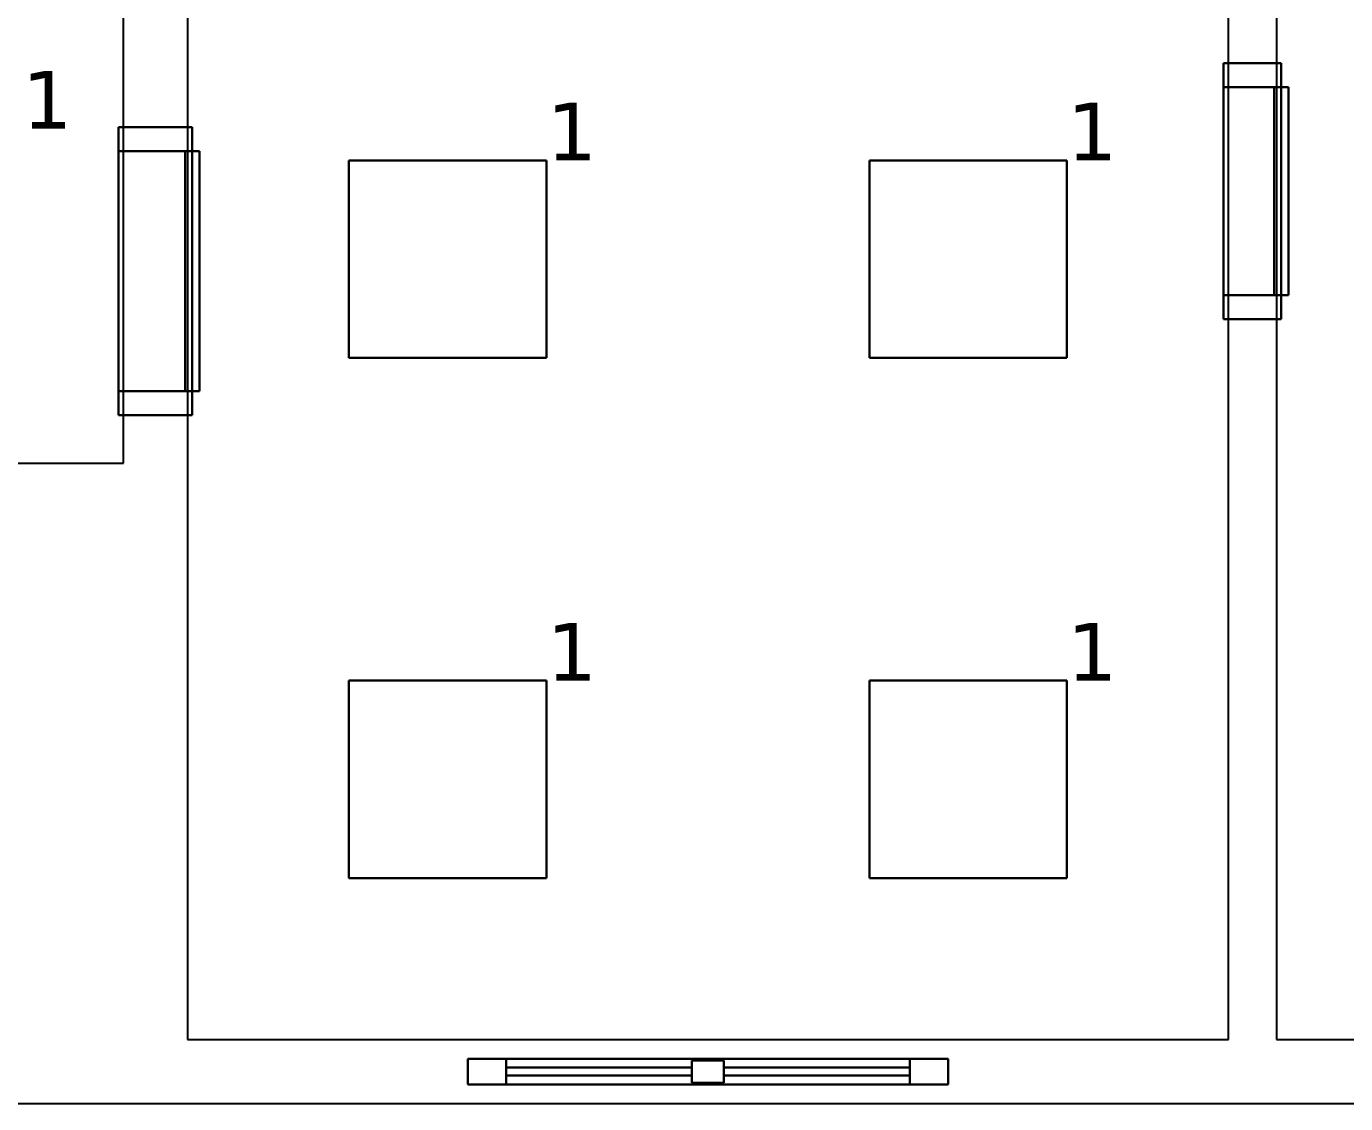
# Model space of a CAD drawing. Header units: inches. Extents: x 0 to 47.1, y -16.6 to 0.5.
# Drawn here: x 9.247 to 13.366, y -7.05 to -3.686 of the extents above; entities that cross this region are included whole.
import ezdxf

# ---------------------------------------------------------------- set-up
doc = ezdxf.new("R2010")
doc.units = ezdxf.units.IN
doc.header["$MEASUREMENT"] = 0
for name, color, linetype, true_color in [('DLX_BLD1_APERT', 7, 'Continuous', 0x969696), ('DLX_BLD1_CALC', 7, 'Continuous', 0xffffff), ('DLX_BLD1_CONT', 7, 'Continuous', 0x969696), ('DLX_BLD1_LUM', 7, 'Continuous', 0x55aa00), ('DLX_BLD1_LUMKEY_IDX', 7, 'Continuous', 0x969696)]:
    doc.layers.add(name, color=color, linetype=linetype, true_color=true_color)
doc.styles.add('TableTextStyle', font='')
doc.styles.get('TableTextStyle').set_extended_font_data('VERDANA.TTF')

msp = doc.modelspace()

# ---------------------------------------------------------------- linework, layer by layer
at = {"layer": 'DLX_BLD1_APERT'}
for points in [[(13.165, -3.8, 0), (12.985, -3.8, 0)], [(12.985, -3.8, 0), (12.985, -4.6, 0)], [(13.165, -3.8, 0), (12.985, -3.8, 0)], [(12.985, -3.8, 0), (12.985, -3.8, 0)], [(12.985, -3.8, 0), (13.165, -3.8, 0)], [(12.985, -3.875, 0), (12.985, -3.8, 0)], [(12.985, -3.8, 0), (13.165, -3.8, 0)], [(12.985, -4.6, 0), (12.985, -3.8, 0)], [(12.985, -3.8, 0), (12.985, -3.8, 0)], [(12.985, -3.8, 0), (12.985, -3.875, 0)], [(13.165, -4.6, 0), (13.165, -3.8, 0)], [(13.165, -3.8, 0), (13.165, -3.8, 0)], [(13.165, -3.8, 0), (13.165, -3.875, 0)], [(13.165, -3.875, 0), (13.165, -3.8, 0)], [(13.165, -3.8, 0), (13.165, -3.8, 0)], [(13.165, -3.8, 0), (13.165, -4.6, 0)], [(13.1425, -3.875, 0), (12.985, -3.875, 0)], [(12.985, -3.875, 0), (12.985, -3.875, 0)], [(12.985, -3.875, 0), (12.985, -4.525, 0)], [(12.985, -4.525, 0), (12.985, -3.875, 0)], [(12.985, -3.875, 0), (13.1425, -3.875, 0)], [(13.1425, -3.875, 0), (12.985, -3.875, 0)], [(12.985, -3.875, 0), (12.985, -3.875, 0)], [(12.985, -3.875, 0), (13.1425, -3.875, 0)], [(13.165, -3.875, 0), (13.1425, -3.875, 0)], [(13.1425, -3.875, 0), (13.1425, -4.525, 0)], [(13.1425, -3.875, 0), (13.1425, -3.875, 0)], [(13.1425, -4.525, 0), (13.1425, -3.875, 0)], [(13.1425, -3.875, 0), (13.165, -3.875, 0)], [(13.1425, -3.875, 0), (13.1425, -3.875, 0)], [(13.1425, -3.875, 0), (13.165, -3.875, 0)], [(13.165, -3.875, 0), (13.1425, -3.875, 0)], [(13.1425, -4.525, 0), (13.1425, -3.875, 0)], [(13.1425, -3.875, 0), (13.165, -3.875, 0)], [(13.1425, -4.525, 0), (13.1425, -3.875, 0)], [(13.1425, -3.875, 0), (13.1425, -3.875, 0)], [(13.1425, -3.875, 0), (13.1425, -4.525, 0)], [(13.165, -3.875, 0), (13.1425, -3.875, 0)], [(13.1425, -3.875, 0), (13.1425, -4.525, 0)], [(13.165, -3.875, 0), (13.1425, -3.875, 0)], [(13.1425, -3.875, 0), (13.1425, -3.875, 0)], [(13.1425, -3.875, 0), (13.165, -3.875, 0)], [(13.165, -4.525, 0), (13.165, -3.875, 0)], [(13.165, -3.875, 0), (13.165, -3.875, 0)], [(13.165, -3.875, 0), (13.165, -4.525, 0)], [(13.165, -3.875, 0), (13.165, -3.875, 0)], [(13.165, -3.875, 0), (13.165, -4.525, 0)], [(13.1875, -3.875, 0), (13.165, -3.875, 0)], [(13.165, -3.875, 0), (13.165, -3.875, 0)], [(13.165, -3.875, 0), (13.1875, -3.875, 0)], [(13.1875, -3.875, 0), (13.165, -3.875, 0)], [(13.165, -3.875, 0), (13.1875, -3.875, 0)], [(13.165, -4.525, 0), (13.165, -3.875, 0)], [(13.165, -3.875, 0), (13.165, -3.875, 0)], [(13.1875, -4.525, 0), (13.1875, -3.875, 0)], [(13.1875, -4.525, 0), (13.1875, -3.875, 0)], [(13.1875, -3.875, 0), (13.1875, -3.875, 0)], [(13.1875, -3.875, 0), (13.1875, -4.525, 0)], [(13.1875, -3.875, 0), (13.1875, -3.875, 0)], [(13.1875, -3.875, 0), (13.1875, -4.525, 0)], [(9.765, -4, 0), (9.535, -4, 0)], [(9.535, -4, 0), (9.535, -4.9, 0)], [(9.765, -4, 0), (9.535, -4, 0)], [(9.535, -4, 0), (9.535, -4, 0)], [(9.535, -4, 0), (9.765, -4, 0)], [(9.535, -4.075, 0), (9.535, -4, 0)], [(9.535, -4, 0), (9.765, -4, 0)], [(9.535, -4.9, 0), (9.535, -4, 0)], [(9.535, -4, 0), (9.535, -4, 0)], [(9.535, -4, 0), (9.535, -4.075, 0)], [(9.765, -4.9, 0), (9.765, -4, 0)], [(9.765, -4, 0), (9.765, -4, 0)], [(9.765, -4, 0), (9.765, -4.075, 0)], [(9.765, -4.075, 0), (9.765, -4, 0)], [(9.765, -4, 0), (9.765, -4, 0)], [(9.765, -4, 0), (9.765, -4.9, 0)], [(9.7425, -4.075, 0), (9.535, -4.075, 0)], [(9.535, -4.075, 0), (9.535, -4.075, 0)], [(9.535, -4.075, 0), (9.535, -4.825, 0)], [(9.535, -4.825, 0), (9.535, -4.075, 0)], [(9.535, -4.075, 0), (9.7425, -4.075, 0)], [(9.7425, -4.075, 0), (9.535, -4.075, 0)], [(9.535, -4.075, 0), (9.535, -4.075, 0)], [(9.535, -4.075, 0), (9.7425, -4.075, 0)], [(9.765, -4.075, 0), (9.7425, -4.075, 0)], [(9.7425, -4.075, 0), (9.7425, -4.825, 0)], [(9.7425, -4.075, 0), (9.7425, -4.075, 0)], [(9.7425, -4.825, 0), (9.7425, -4.075, 0)], [(9.7425, -4.075, 0), (9.765, -4.075, 0)], [(9.7425, -4.075, 0), (9.7425, -4.075, 0)], [(9.7425, -4.075, 0), (9.765, -4.075, 0)], [(9.765, -4.075, 0), (9.7425, -4.075, 0)], [(9.7425, -4.825, 0), (9.7425, -4.075, 0)], [(9.7425, -4.075, 0), (9.7425, -4.075, 0)], [(9.7425, -4.075, 0), (9.7425, -4.825, 0)], [(9.7425, -4.825, 0), (9.7425, -4.075, 0)], [(9.7425, -4.075, 0), (9.765, -4.075, 0)], [(9.765, -4.075, 0), (9.7425, -4.075, 0)], [(9.7425, -4.075, 0), (9.7425, -4.825, 0)], [(9.765, -4.075, 0), (9.7425, -4.075, 0)], [(9.7425, -4.075, 0), (9.7425, -4.075, 0)], [(9.7425, -4.075, 0), (9.765, -4.075, 0)], [(9.765, -4.825, 0), (9.765, -4.075, 0)], [(9.765, -4.075, 0), (9.765, -4.075, 0)], [(9.765, -4.075, 0), (9.765, -4.825, 0)], [(9.765, -4.075, 0), (9.765, -4.075, 0)], [(9.765, -4.075, 0), (9.7875, -4.075, 0)], [(9.765, -4.075, 0), (9.765, -4.075, 0)], [(9.765, -4.075, 0), (9.7875, -4.075, 0)], [(9.7875, -4.075, 0), (9.765, -4.075, 0)], [(9.765, -4.075, 0), (9.765, -4.825, 0)], [(9.7875, -4.075, 0), (9.765, -4.075, 0)], [(9.765, -4.825, 0), (9.765, -4.075, 0)], [(9.765, -4.075, 0), (9.765, -4.075, 0)], [(9.7875, -4.075, 0), (9.7875, -4.825, 0)], [(9.7875, -4.825, 0), (9.7875, -4.075, 0)], [(9.7875, -4.075, 0), (9.7875, -4.075, 0)], [(9.7875, -4.075, 0), (9.7875, -4.825, 0)], [(9.7875, -4.075, 0), (9.7875, -4.075, 0)], [(9.7875, -4.825, 0), (9.7875, -4.075, 0)], [(12.985, -4.525, 0), (13.1425, -4.525, 0)], [(12.985, -4.6, 0), (12.985, -4.525, 0)], [(12.985, -4.525, 0), (12.985, -4.525, 0)], [(12.985, -4.525, 0), (12.985, -4.6, 0)], [(13.1425, -4.525, 0), (12.985, -4.525, 0)], [(13.1425, -4.525, 0), (12.985, -4.525, 0)], [(12.985, -4.525, 0), (12.985, -4.525, 0)], [(12.985, -4.525, 0), (13.1425, -4.525, 0)], [(13.1425, -4.525, 0), (13.165, -4.525, 0)], [(13.1425, -4.525, 0), (13.1425, -4.525, 0)], [(13.165, -4.525, 0), (13.1425, -4.525, 0)], [(13.1425, -4.525, 0), (13.1425, -4.525, 0)], [(13.1425, -4.525, 0), (13.165, -4.525, 0)], [(13.165, -4.525, 0), (13.1425, -4.525, 0)], [(13.165, -4.525, 0), (13.1425, -4.525, 0)], [(13.1425, -4.525, 0), (13.1425, -4.525, 0)], [(13.165, -4.525, 0), (13.1425, -4.525, 0)], [(13.1425, -4.525, 0), (13.1425, -4.525, 0)], [(13.1425, -4.525, 0), (13.165, -4.525, 0)], [(13.1425, -4.525, 0), (13.165, -4.525, 0)], [(13.165, -4.525, 0), (13.165, -4.6, 0)], [(13.165, -4.525, 0), (13.165, -4.525, 0)], [(13.165, -4.6, 0), (13.165, -4.525, 0)], [(13.165, -4.525, 0), (13.165, -4.525, 0)], [(13.165, -4.525, 0), (13.1875, -4.525, 0)], [(13.165, -4.525, 0), (13.165, -4.525, 0)], [(13.165, -4.525, 0), (13.1875, -4.525, 0)], [(13.1875, -4.525, 0), (13.165, -4.525, 0)], [(13.1875, -4.525, 0), (13.165, -4.525, 0)], [(13.165, -4.525, 0), (13.165, -4.525, 0)], [(13.1875, -4.525, 0), (13.1875, -4.525, 0)], [(13.1875, -4.525, 0), (13.1875, -4.525, 0)], [(12.985, -4.6, 0), (13.165, -4.6, 0)], [(13.165, -4.6, 0), (12.985, -4.6, 0)], [(12.985, -4.6, 0), (12.985, -4.6, 0)], [(12.985, -4.6, 0), (13.165, -4.6, 0)], [(13.165, -4.6, 0), (12.985, -4.6, 0)], [(12.985, -4.6, 0), (12.985, -4.6, 0)], [(13.165, -4.6, 0), (13.165, -4.6, 0)], [(13.165, -4.6, 0), (13.165, -4.6, 0)], [(9.535, -4.825, 0), (9.7425, -4.825, 0)], [(9.535, -4.9, 0), (9.535, -4.825, 0)], [(9.535, -4.825, 0), (9.535, -4.825, 0)], [(9.535, -4.825, 0), (9.535, -4.9, 0)], [(9.7425, -4.825, 0), (9.535, -4.825, 0)], [(9.7425, -4.825, 0), (9.535, -4.825, 0)], [(9.535, -4.825, 0), (9.535, -4.825, 0)], [(9.535, -4.825, 0), (9.7425, -4.825, 0)], [(9.7425, -4.825, 0), (9.765, -4.825, 0)], [(9.7425, -4.825, 0), (9.7425, -4.825, 0)], [(9.765, -4.825, 0), (9.7425, -4.825, 0)], [(9.7425, -4.825, 0), (9.7425, -4.825, 0)], [(9.7425, -4.825, 0), (9.765, -4.825, 0)], [(9.765, -4.825, 0), (9.7425, -4.825, 0)], [(9.7425, -4.825, 0), (9.7425, -4.825, 0)], [(9.765, -4.825, 0), (9.7425, -4.825, 0)], [(9.765, -4.825, 0), (9.7425, -4.825, 0)], [(9.7425, -4.825, 0), (9.7425, -4.825, 0)], [(9.7425, -4.825, 0), (9.765, -4.825, 0)], [(9.7425, -4.825, 0), (9.765, -4.825, 0)], [(9.765, -4.825, 0), (9.765, -4.9, 0)], [(9.765, -4.825, 0), (9.765, -4.825, 0)], [(9.765, -4.9, 0), (9.765, -4.825, 0)], [(9.765, -4.825, 0), (9.765, -4.825, 0)], [(9.7875, -4.825, 0), (9.765, -4.825, 0)], [(9.765, -4.825, 0), (9.765, -4.825, 0)], [(9.765, -4.825, 0), (9.7875, -4.825, 0)], [(9.7875, -4.825, 0), (9.765, -4.825, 0)], [(9.765, -4.825, 0), (9.7875, -4.825, 0)], [(9.765, -4.825, 0), (9.765, -4.825, 0)], [(9.7875, -4.825, 0), (9.7875, -4.825, 0)], [(9.7875, -4.825, 0), (9.7875, -4.825, 0)], [(9.535, -4.9, 0), (9.765, -4.9, 0)], [(9.765, -4.9, 0), (9.535, -4.9, 0)], [(9.535, -4.9, 0), (9.535, -4.9, 0)], [(9.535, -4.9, 0), (9.765, -4.9, 0)], [(9.765, -4.9, 0), (9.535, -4.9, 0)], [(9.535, -4.9, 0), (9.535, -4.9, 0)], [(9.765, -4.9, 0), (9.765, -4.9, 0)], [(9.765, -4.9, 0), (9.765, -4.9, 0)], [(12.125, -6.91, 0), (10.625, -6.91, 0)], [(10.625, -6.91, 0), (10.625, -6.99, 0)], [(10.625, -6.91, 0), (10.625, -6.91, 0)], [(10.625, -6.91, 0), (10.625, -6.99, 0)], [(10.625, -6.99, 0), (10.625, -6.91, 0)], [(10.625, -6.91, 0), (12.125, -6.91, 0)], [(10.625, -6.99, 0), (10.625, -6.91, 0)], [(12.125, -6.91, 0), (10.625, -6.91, 0)], [(10.625, -6.91, 0), (10.625, -6.91, 0)], [(10.625, -6.91, 0), (12.125, -6.91, 0)], [(12.005, -6.91, 0), (10.745, -6.91, 0)], [(10.745, -6.91, 0), (10.745, -6.91, 0)], [(10.745, -6.91, 0), (12.005, -6.91, 0)], [(12.005, -6.91, 0), (10.745, -6.91, 0)], [(10.745, -6.91, 0), (10.745, -6.9375, 0)], [(10.745, -6.9375, 0), (10.745, -6.91, 0)], [(10.745, -6.91, 0), (10.745, -6.91, 0)], [(10.745, -6.91, 0), (10.745, -6.9375, 0)], [(10.745, -6.9375, 0), (10.745, -6.91, 0)], [(10.745, -6.91, 0), (12.005, -6.91, 0)], [(11.325, -6.915, 0), (11.425, -6.915, 0)], [(11.325, -6.9375, 0), (11.325, -6.915, 0)], [(11.425, -6.915, 0), (11.325, -6.915, 0)], [(11.325, -6.915, 0), (11.325, -6.9375, 0)], [(11.325, -6.915, 0), (11.425, -6.915, 0)], [(11.325, -6.9375, 0), (11.325, -6.915, 0)], [(11.425, -6.915, 0), (11.325, -6.915, 0)], [(11.325, -6.915, 0), (11.325, -6.9375, 0)], [(11.325, -6.915, 0), (11.325, -6.915, 0)], [(11.325, -6.915, 0), (11.425, -6.915, 0)], [(11.425, -6.915, 0), (11.325, -6.915, 0)], [(11.325, -6.9375, 0), (11.325, -6.915, 0)], [(11.325, -6.915, 0), (11.325, -6.915, 0)], [(11.325, -6.915, 0), (11.325, -6.9375, 0)], [(11.325, -6.915, 0), (11.325, -6.9375, 0)], [(11.425, -6.915, 0), (11.325, -6.915, 0)], [(11.325, -6.9375, 0), (11.325, -6.915, 0)], [(11.325, -6.915, 0), (11.425, -6.915, 0)], [(11.425, -6.915, 0), (11.425, -6.9375, 0)], [(11.425, -6.9375, 0), (11.425, -6.915, 0)], [(11.425, -6.915, 0), (11.425, -6.9375, 0)], [(11.425, -6.9375, 0), (11.425, -6.915, 0)], [(11.425, -6.9375, 0), (11.425, -6.915, 0)], [(11.425, -6.915, 0), (11.425, -6.915, 0)], [(11.425, -6.915, 0), (11.425, -6.9375, 0)], [(11.425, -6.915, 0), (11.425, -6.915, 0)], [(11.425, -6.9375, 0), (11.425, -6.915, 0)], [(11.425, -6.915, 0), (11.425, -6.9375, 0)], [(12.005, -6.91, 0), (12.005, -6.91, 0)], [(12.005, -6.9375, 0), (12.005, -6.91, 0)], [(12.005, -6.9375, 0), (12.005, -6.91, 0)], [(12.005, -6.91, 0), (12.005, -6.91, 0)], [(12.005, -6.91, 0), (12.005, -6.9375, 0)], [(12.005, -6.91, 0), (12.005, -6.9375, 0)], [(12.125, -6.99, 0), (12.125, -6.91, 0)], [(12.125, -6.91, 0), (12.125, -6.99, 0)], [(12.125, -6.91, 0), (12.125, -6.91, 0)], [(12.125, -6.91, 0), (12.125, -6.99, 0)], [(12.125, -6.99, 0), (12.125, -6.91, 0)], [(12.125, -6.91, 0), (12.125, -6.91, 0)], [(10.745, -6.9375, 0), (11.325, -6.9375, 0)], [(10.745, -6.9625, 0), (10.745, -6.9375, 0)], [(10.745, -6.9375, 0), (11.325, -6.9375, 0)], [(10.745, -6.9375, 0), (10.745, -6.9375, 0)], [(10.745, -6.9625, 0), (10.745, -6.9375, 0)], [(10.745, -6.9375, 0), (10.745, -6.9375, 0)], [(10.745, -6.9375, 0), (10.745, -6.9625, 0)], [(11.325, -6.9375, 0), (10.745, -6.9375, 0)], [(10.745, -6.9375, 0), (10.745, -6.9625, 0)], [(11.325, -6.9375, 0), (10.745, -6.9375, 0)], [(11.325, -6.9375, 0), (10.745, -6.9375, 0)], [(10.745, -6.9375, 0), (10.745, -6.9375, 0)], [(10.745, -6.9375, 0), (11.325, -6.9375, 0)], [(11.325, -6.9375, 0), (10.745, -6.9375, 0)], [(10.745, -6.9375, 0), (10.745, -6.9625, 0)], [(10.745, -6.9375, 0), (10.745, -6.9375, 0)], [(10.745, -6.9375, 0), (10.745, -6.9625, 0)], [(10.745, -6.9625, 0), (10.745, -6.9375, 0)], [(10.745, -6.9375, 0), (11.325, -6.9375, 0)], [(10.745, -6.9625, 0), (10.745, -6.9375, 0)], [(11.325, -6.9375, 0), (11.325, -6.9625, 0)], [(11.325, -6.9625, 0), (11.325, -6.9375, 0)], [(11.325, -6.9625, 0), (11.325, -6.9375, 0)], [(11.325, -6.9375, 0), (11.325, -6.9625, 0)], [(11.325, -6.9375, 0), (11.325, -6.9375, 0)], [(11.325, -6.9625, 0), (11.325, -6.9375, 0)], [(11.325, -6.9375, 0), (11.325, -6.9375, 0)], [(11.325, -6.9375, 0), (11.325, -6.9625, 0)], [(11.325, -6.9375, 0), (11.325, -6.9625, 0)], [(11.325, -6.9625, 0), (11.325, -6.9375, 0)], [(11.325, -6.9375, 0), (11.325, -6.9375, 0)], [(11.325, -6.9375, 0), (11.325, -6.9375, 0)], [(11.325, -6.9375, 0), (11.325, -6.9625, 0)], [(11.325, -6.9625, 0), (11.325, -6.9375, 0)], [(11.325, -6.9625, 0), (11.325, -6.9375, 0)], [(11.325, -6.9375, 0), (11.325, -6.9625, 0)], [(11.425, -6.9375, 0), (12.005, -6.9375, 0)], [(11.425, -6.9625, 0), (11.425, -6.9375, 0)], [(11.425, -6.9375, 0), (12.005, -6.9375, 0)], [(11.425, -6.9375, 0), (11.425, -6.9625, 0)], [(12.005, -6.9375, 0), (11.425, -6.9375, 0)], [(12.005, -6.9375, 0), (11.425, -6.9375, 0)], [(11.425, -6.9375, 0), (11.425, -6.9625, 0)], [(11.425, -6.9625, 0), (11.425, -6.9375, 0)], [(11.425, -6.9375, 0), (11.425, -6.9375, 0)], [(11.425, -6.9625, 0), (11.425, -6.9375, 0)], [(11.425, -6.9375, 0), (11.425, -6.9375, 0)], [(11.425, -6.9375, 0), (11.425, -6.9625, 0)], [(11.425, -6.9625, 0), (11.425, -6.9375, 0)], [(11.425, -6.9375, 0), (11.425, -6.9625, 0)], [(12.005, -6.9375, 0), (11.425, -6.9375, 0)], [(11.425, -6.9375, 0), (11.425, -6.9375, 0)], [(11.425, -6.9375, 0), (12.005, -6.9375, 0)], [(11.425, -6.9375, 0), (11.425, -6.9375, 0)], [(11.425, -6.9375, 0), (11.425, -6.9625, 0)], [(11.425, -6.9625, 0), (11.425, -6.9375, 0)], [(12.005, -6.9375, 0), (11.425, -6.9375, 0)], [(11.425, -6.9375, 0), (11.425, -6.9625, 0)], [(11.425, -6.9375, 0), (12.005, -6.9375, 0)], [(11.425, -6.9625, 0), (11.425, -6.9375, 0)], [(12.005, -6.9625, 0), (12.005, -6.9375, 0)], [(12.005, -6.9375, 0), (12.005, -6.9375, 0)], [(12.005, -6.9375, 0), (12.005, -6.9625, 0)], [(12.005, -6.9375, 0), (12.005, -6.9625, 0)], [(12.005, -6.9375, 0), (12.005, -6.9375, 0)], [(12.005, -6.9625, 0), (12.005, -6.9375, 0)], [(12.005, -6.9375, 0), (12.005, -6.9375, 0)], [(12.005, -6.9625, 0), (12.005, -6.9375, 0)], [(12.005, -6.9375, 0), (12.005, -6.9375, 0)], [(12.005, -6.9375, 0), (12.005, -6.9625, 0)], [(12.005, -6.9625, 0), (12.005, -6.9375, 0)], [(12.005, -6.9375, 0), (12.005, -6.9625, 0)], [(10.625, -6.99, 0), (12.125, -6.99, 0)], [(10.625, -6.99, 0), (10.625, -6.99, 0)], [(12.125, -6.99, 0), (10.625, -6.99, 0)], [(12.125, -6.99, 0), (10.625, -6.99, 0)], [(10.625, -6.99, 0), (10.625, -6.99, 0)], [(10.625, -6.99, 0), (12.125, -6.99, 0)], [(10.745, -6.99, 0), (10.745, -6.9625, 0)], [(10.745, -6.9625, 0), (11.325, -6.9625, 0)], [(10.745, -6.9625, 0), (10.745, -6.9625, 0)], [(10.745, -6.9625, 0), (10.745, -6.99, 0)], [(10.745, -6.99, 0), (10.745, -6.9625, 0)], [(11.325, -6.9625, 0), (10.745, -6.9625, 0)], [(10.745, -6.9625, 0), (10.745, -6.9625, 0)], [(10.745, -6.9625, 0), (11.325, -6.9625, 0)], [(11.325, -6.9625, 0), (10.745, -6.9625, 0)], [(10.745, -6.9625, 0), (10.745, -6.99, 0)], [(11.325, -6.9625, 0), (10.745, -6.9625, 0)], [(10.745, -6.9625, 0), (10.745, -6.9625, 0)], [(10.745, -6.9625, 0), (11.325, -6.9625, 0)], [(10.745, -6.9625, 0), (11.325, -6.9625, 0)], [(10.745, -6.9625, 0), (10.745, -6.9625, 0)], [(11.325, -6.9625, 0), (10.745, -6.9625, 0)], [(12.005, -6.99, 0), (10.745, -6.99, 0)], [(10.745, -6.99, 0), (10.745, -6.99, 0)], [(10.745, -6.99, 0), (12.005, -6.99, 0)], [(12.005, -6.99, 0), (10.745, -6.99, 0)], [(10.745, -6.99, 0), (10.745, -6.99, 0)], [(10.745, -6.99, 0), (12.005, -6.99, 0)], [(11.325, -6.9625, 0), (11.325, -6.985, 0)], [(11.325, -6.985, 0), (11.325, -6.9625, 0)], [(11.325, -6.985, 0), (11.325, -6.9625, 0)], [(11.325, -6.9625, 0), (11.325, -6.985, 0)], [(11.325, -6.9625, 0), (11.325, -6.9625, 0)], [(11.325, -6.9625, 0), (11.325, -6.9625, 0)], [(11.325, -6.9625, 0), (11.325, -6.985, 0)], [(11.325, -6.985, 0), (11.325, -6.9625, 0)], [(11.325, -6.9625, 0), (11.325, -6.985, 0)], [(11.325, -6.985, 0), (11.325, -6.9625, 0)], [(11.325, -6.9625, 0), (11.325, -6.9625, 0)], [(11.325, -6.9625, 0), (11.325, -6.9625, 0)], [(11.325, -6.985, 0), (11.425, -6.985, 0)], [(11.425, -6.985, 0), (11.325, -6.985, 0)], [(11.425, -6.985, 0), (11.325, -6.985, 0)], [(11.325, -6.985, 0), (11.425, -6.985, 0)], [(11.325, -6.985, 0), (11.325, -6.985, 0)], [(11.325, -6.985, 0), (11.325, -6.985, 0)], [(11.325, -6.985, 0), (11.425, -6.985, 0)], [(11.425, -6.985, 0), (11.325, -6.985, 0)], [(11.325, -6.985, 0), (11.425, -6.985, 0)], [(11.425, -6.985, 0), (11.325, -6.985, 0)], [(11.425, -6.985, 0), (11.425, -6.9625, 0)], [(11.425, -6.9625, 0), (12.005, -6.9625, 0)], [(12.005, -6.9625, 0), (11.425, -6.9625, 0)], [(11.425, -6.9625, 0), (12.005, -6.9625, 0)], [(11.425, -6.9625, 0), (11.425, -6.985, 0)], [(12.005, -6.9625, 0), (11.425, -6.9625, 0)], [(11.425, -6.9625, 0), (11.425, -6.985, 0)], [(11.425, -6.985, 0), (11.425, -6.9625, 0)], [(11.425, -6.9625, 0), (11.425, -6.9625, 0)], [(11.425, -6.9625, 0), (11.425, -6.9625, 0)], [(11.425, -6.9625, 0), (11.425, -6.985, 0)], [(11.425, -6.985, 0), (11.425, -6.9625, 0)], [(11.425, -6.985, 0), (11.425, -6.9625, 0)], [(11.425, -6.9625, 0), (11.425, -6.985, 0)], [(11.425, -6.9625, 0), (11.425, -6.9625, 0)], [(12.005, -6.9625, 0), (11.425, -6.9625, 0)], [(11.425, -6.9625, 0), (11.425, -6.9625, 0)], [(11.425, -6.9625, 0), (12.005, -6.9625, 0)], [(11.425, -6.9625, 0), (12.005, -6.9625, 0)], [(12.005, -6.9625, 0), (11.425, -6.9625, 0)], [(11.425, -6.985, 0), (11.425, -6.985, 0)], [(11.425, -6.985, 0), (11.425, -6.985, 0)], [(12.005, -6.9625, 0), (12.005, -6.99, 0)], [(12.005, -6.9625, 0), (12.005, -6.9625, 0)], [(12.005, -6.9625, 0), (12.005, -6.9625, 0)], [(12.005, -6.9625, 0), (12.005, -6.99, 0)], [(12.005, -6.99, 0), (12.005, -6.9625, 0)], [(12.005, -6.99, 0), (12.005, -6.9625, 0)], [(12.005, -6.9625, 0), (12.005, -6.9625, 0)], [(12.005, -6.9625, 0), (12.005, -6.9625, 0)], [(12.005, -6.99, 0), (12.005, -6.99, 0)], [(12.005, -6.99, 0), (12.005, -6.99, 0)], [(12.125, -6.99, 0), (12.125, -6.99, 0)], [(12.125, -6.99, 0), (12.125, -6.99, 0)]]:
    msp.add_polyline3d(points, dxfattribs=at)
at = {"layer": 'DLX_BLD1_CALC'}
for points in [[(9.55, -4, 0), (9.55, -0.2, 0)], [(9.75, -3.6, 0), (9.75, -4, 0)], [(13, -3.8, 0), (13, -3.6, 0)], [(13.15, -3.6, 0), (13.15, -3.8, 0)], [(13, -3.8, 0), (12.985, -3.8, 0)], [(12.985, -3.8, 0), (12.985, -3.875, 0)], [(12.985, -3.875, 0), (12.985, -3.8, 0)], [(12.985, -3.8, 0), (13, -3.8, 0)], [(13, -3.875, 0), (13, -3.8, 0)], [(13.165, -3.8, 0), (13.15, -3.8, 0)], [(13.15, -3.8, 0), (13.15, -4.6, 0)], [(13.15, -3.8, 0), (13.165, -3.8, 0)], [(13.165, -3.875, 0), (13.165, -3.8, 0)], [(13.165, -3.8, 0), (13.165, -3.875, 0)], [(12.985, -3.875, 0), (13, -3.875, 0)], [(13, -3.875, 0), (12.985, -3.875, 0)], [(13, -4.525, 0), (13, -3.875, 0)], [(13.1875, -3.875, 0), (13.165, -3.875, 0)], [(13.165, -3.875, 0), (13.1875, -3.875, 0)], [(13.1875, -4.525, 0), (13.1875, -3.875, 0)], [(13.1875, -3.875, 0), (13.1875, -4.525, 0)], [(9.55, -4, 0), (9.535, -4, 0)], [(9.535, -4, 0), (9.535, -4.075, 0)], [(9.535, -4.075, 0), (9.535, -4, 0)], [(9.535, -4, 0), (9.55, -4, 0)], [(9.55, -4.075, 0), (9.55, -4, 0)], [(9.765, -4, 0), (9.75, -4, 0)], [(9.75, -4, 0), (9.75, -4.9, 0)], [(9.75, -4, 0), (9.765, -4, 0)], [(9.765, -4.075, 0), (9.765, -4, 0)], [(9.765, -4, 0), (9.765, -4.075, 0)], [(9.535, -4.075, 0), (9.55, -4.075, 0)], [(9.55, -4.075, 0), (9.535, -4.075, 0)], [(9.55, -4.825, 0), (9.55, -4.075, 0)], [(9.7875, -4.075, 0), (9.765, -4.075, 0)], [(9.765, -4.075, 0), (9.7875, -4.075, 0)], [(9.7875, -4.825, 0), (9.7875, -4.075, 0)], [(9.7875, -4.075, 0), (9.7875, -4.825, 0)], [(13, -4.525, 0), (12.985, -4.525, 0)], [(12.985, -4.525, 0), (12.985, -4.6, 0)], [(12.985, -4.525, 0), (13, -4.525, 0)], [(12.985, -4.6, 0), (12.985, -4.525, 0)], [(13, -4.6, 0), (13, -4.525, 0)], [(13.165, -4.6, 0), (13.165, -4.525, 0)], [(13.165, -4.525, 0), (13.1875, -4.525, 0)], [(13.1875, -4.525, 0), (13.165, -4.525, 0)], [(13.165, -4.525, 0), (13.165, -4.6, 0)], [(12.985, -4.6, 0), (13, -4.6, 0)], [(13, -4.6, 0), (12.985, -4.6, 0)], [(13, -6.85, 0), (13, -4.6, 0)], [(13.15, -4.6, 0), (13.165, -4.6, 0)], [(13.165, -4.6, 0), (13.15, -4.6, 0)], [(13.15, -4.6, 0), (13.15, -6.85, 0)], [(9.55, -4.825, 0), (9.535, -4.825, 0)], [(9.535, -4.825, 0), (9.535, -4.9, 0)], [(9.535, -4.825, 0), (9.55, -4.825, 0)], [(9.535, -4.9, 0), (9.535, -4.825, 0)], [(9.55, -4.9, 0), (9.55, -4.825, 0)], [(9.765, -4.9, 0), (9.765, -4.825, 0)], [(9.765, -4.825, 0), (9.7875, -4.825, 0)], [(9.7875, -4.825, 0), (9.765, -4.825, 0)], [(9.765, -4.825, 0), (9.765, -4.9, 0)], [(9.535, -4.9, 0), (9.55, -4.9, 0)], [(9.55, -4.9, 0), (9.535, -4.9, 0)], [(9.55, -5.05, 0), (9.55, -4.9, 0)], [(9.75, -4.9, 0), (9.765, -4.9, 0)], [(9.765, -4.9, 0), (9.75, -4.9, 0)], [(9.75, -4.9, 0), (9.75, -6.85, 0)], [(7.05, -5.05, 0), (9.55, -5.05, 0)], [(9.75, -6.85, 0), (13, -6.85, 0)], [(13.15, -6.85, 0), (16.4, -6.85, 0)]]:
    msp.add_polyline3d(points, dxfattribs=at)
at = {"layer": 'DLX_BLD1_CONT'}
for points in [[(9.55, -5.05, 0), (9.55, -0.2, 0)], [(9.75, -3.6, 0), (9.75, -6.85, 0)], [(13, -6.85, 0), (13, -3.6, 0)], [(13.15, -3.6, 0), (13.15, -6.85, 0)], [(7.05, -5.05, 0), (9.55, -5.05, 0)], [(9.75, -6.85, 0), (13, -6.85, 0)], [(13.15, -6.85, 0), (16.4, -6.85, 0)], [(0, -7.05, 0), (16.6, -7.05, 0)]]:
    msp.add_polyline3d(points, dxfattribs=at)
at = {"layer": 'DLX_BLD1_LUM'}
for points in [[(10.254, -4.721, 0), (10.254, -4.104, 0)], [(10.254, -4.104, 0), (10.254, -4.104, 0)], [(10.254, -4.104, 0), (10.254, -4.721, 0)], [(10.254, -4.104, 0), (10.871, -4.104, 0)], [(10.871, -4.104, 0), (10.254, -4.104, 0)], [(10.254, -4.104, 0), (10.254, -4.104, 0)], [(10.254, -4.104, 0), (10.254, -4.721, 0)], [(10.871, -4.104, 0), (10.254, -4.104, 0)], [(10.254, -4.721, 0), (10.254, -4.104, 0)], [(10.254, -4.104, 0), (10.871, -4.104, 0)], [(10.871, -4.104, 0), (10.871, -4.721, 0)], [(10.871, -4.721, 0), (10.871, -4.104, 0)], [(10.871, -4.104, 0), (10.871, -4.104, 0)], [(10.871, -4.104, 0), (10.871, -4.104, 0)], [(10.871, -4.721, 0), (10.871, -4.104, 0)], [(10.871, -4.104, 0), (10.871, -4.721, 0)], [(11.879, -4.721, 0), (11.879, -4.104, 0)], [(11.879, -4.104, 0), (11.879, -4.104, 0)], [(11.879, -4.104, 0), (11.879, -4.721, 0)], [(11.879, -4.104, 0), (12.496, -4.104, 0)], [(12.496, -4.104, 0), (11.879, -4.104, 0)], [(11.879, -4.104, 0), (11.879, -4.104, 0)], [(11.879, -4.104, 0), (11.879, -4.721, 0)], [(12.496, -4.104, 0), (11.879, -4.104, 0)], [(11.879, -4.721, 0), (11.879, -4.104, 0)], [(11.879, -4.104, 0), (12.496, -4.104, 0)], [(12.496, -4.104, 0), (12.496, -4.721, 0)], [(12.496, -4.721, 0), (12.496, -4.104, 0)], [(12.496, -4.104, 0), (12.496, -4.104, 0)], [(12.496, -4.104, 0), (12.496, -4.104, 0)], [(12.496, -4.721, 0), (12.496, -4.104, 0)], [(12.496, -4.104, 0), (12.496, -4.721, 0)], [(10.871, -4.721, 0), (10.254, -4.721, 0)], [(10.254, -4.721, 0), (10.254, -4.721, 0)], [(10.254, -4.721, 0), (10.871, -4.721, 0)], [(10.254, -4.721, 0), (10.254, -4.721, 0)], [(10.254, -4.721, 0), (10.871, -4.721, 0)], [(10.871, -4.721, 0), (10.254, -4.721, 0)], [(10.871, -4.721, 0), (10.871, -4.721, 0)], [(10.871, -4.721, 0), (10.871, -4.721, 0)], [(12.496, -4.721, 0), (11.879, -4.721, 0)], [(11.879, -4.721, 0), (11.879, -4.721, 0)], [(11.879, -4.721, 0), (12.496, -4.721, 0)], [(11.879, -4.721, 0), (11.879, -4.721, 0)], [(11.879, -4.721, 0), (12.496, -4.721, 0)], [(12.496, -4.721, 0), (11.879, -4.721, 0)], [(12.496, -4.721, 0), (12.496, -4.721, 0)], [(12.496, -4.721, 0), (12.496, -4.721, 0)], [(10.254, -6.346, 0), (10.254, -5.729, 0)], [(10.254, -5.729, 0), (10.254, -5.729, 0)], [(10.254, -5.729, 0), (10.254, -6.346, 0)], [(10.254, -5.729, 0), (10.871, -5.729, 0)], [(10.871, -5.729, 0), (10.254, -5.729, 0)], [(10.254, -5.729, 0), (10.254, -5.729, 0)], [(10.254, -5.729, 0), (10.254, -6.346, 0)], [(10.871, -5.729, 0), (10.254, -5.729, 0)], [(10.254, -6.346, 0), (10.254, -5.729, 0)], [(10.254, -5.729, 0), (10.871, -5.729, 0)], [(10.871, -5.729, 0), (10.871, -6.346, 0)], [(10.871, -6.346, 0), (10.871, -5.729, 0)], [(10.871, -5.729, 0), (10.871, -5.729, 0)], [(10.871, -5.729, 0), (10.871, -5.729, 0)], [(10.871, -6.346, 0), (10.871, -5.729, 0)], [(10.871, -5.729, 0), (10.871, -6.346, 0)], [(11.879, -6.346, 0), (11.879, -5.729, 0)], [(11.879, -5.729, 0), (11.879, -5.729, 0)], [(11.879, -5.729, 0), (11.879, -6.346, 0)], [(11.879, -5.729, 0), (12.496, -5.729, 0)], [(12.496, -5.729, 0), (11.879, -5.729, 0)], [(11.879, -5.729, 0), (11.879, -5.729, 0)], [(11.879, -5.729, 0), (11.879, -6.346, 0)], [(12.496, -5.729, 0), (11.879, -5.729, 0)], [(11.879, -6.346, 0), (11.879, -5.729, 0)], [(11.879, -5.729, 0), (12.496, -5.729, 0)], [(12.496, -5.729, 0), (12.496, -6.346, 0)], [(12.496, -6.346, 0), (12.496, -5.729, 0)], [(12.496, -5.729, 0), (12.496, -5.729, 0)], [(12.496, -5.729, 0), (12.496, -5.729, 0)], [(12.496, -6.346, 0), (12.496, -5.729, 0)], [(12.496, -5.729, 0), (12.496, -6.346, 0)], [(10.871, -6.346, 0), (10.254, -6.346, 0)], [(10.254, -6.346, 0), (10.254, -6.346, 0)], [(10.254, -6.346, 0), (10.871, -6.346, 0)], [(10.254, -6.346, 0), (10.254, -6.346, 0)], [(10.254, -6.346, 0), (10.871, -6.346, 0)], [(10.871, -6.346, 0), (10.254, -6.346, 0)], [(10.871, -6.346, 0), (10.871, -6.346, 0)], [(10.871, -6.346, 0), (10.871, -6.346, 0)], [(12.496, -6.346, 0), (11.879, -6.346, 0)], [(11.879, -6.346, 0), (11.879, -6.346, 0)], [(11.879, -6.346, 0), (12.496, -6.346, 0)], [(11.879, -6.346, 0), (11.879, -6.346, 0)], [(11.879, -6.346, 0), (12.496, -6.346, 0)], [(12.496, -6.346, 0), (11.879, -6.346, 0)], [(12.496, -6.346, 0), (12.496, -6.346, 0)], [(12.496, -6.346, 0), (12.496, -6.346, 0)]]:
    msp.add_polyline3d(points, dxfattribs=at)

# ---------------------------------------------------------------- texts
at = {"layer": 'DLX_BLD1_LUMKEY_IDX', "style": 'TableTextStyle'}
for p in [(9.2335, -4.0048), (10.871, -4.104), (12.496, -4.104), (10.871, -5.729), (12.496, -5.729)]:
    msp.add_text('1', height=0.18, dxfattribs=at).set_placement(p)

doc.saveas('drawing.dxf')
